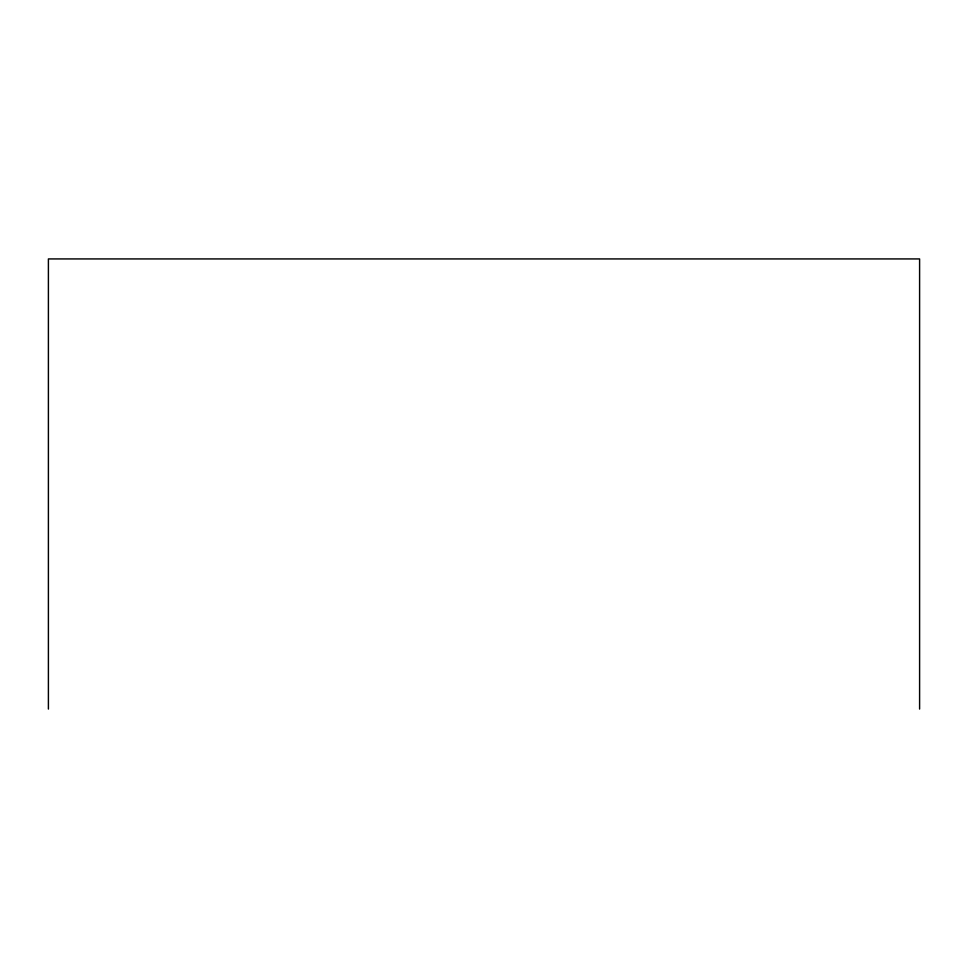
<?xml version="1.0" encoding="UTF-8"?>
<svg xmlns="http://www.w3.org/2000/svg" width="968" height="968" viewBox="0 0 968 968"><rect width="100%" height="100%" fill="white"/><g stroke="black" fill="none" stroke-linecap="round" stroke-linejoin="round"><path stroke-width="1.45" d="M919.6 709.072L919.6 258.928L48.4 258.928L48.4 709.072"/></g></svg>
